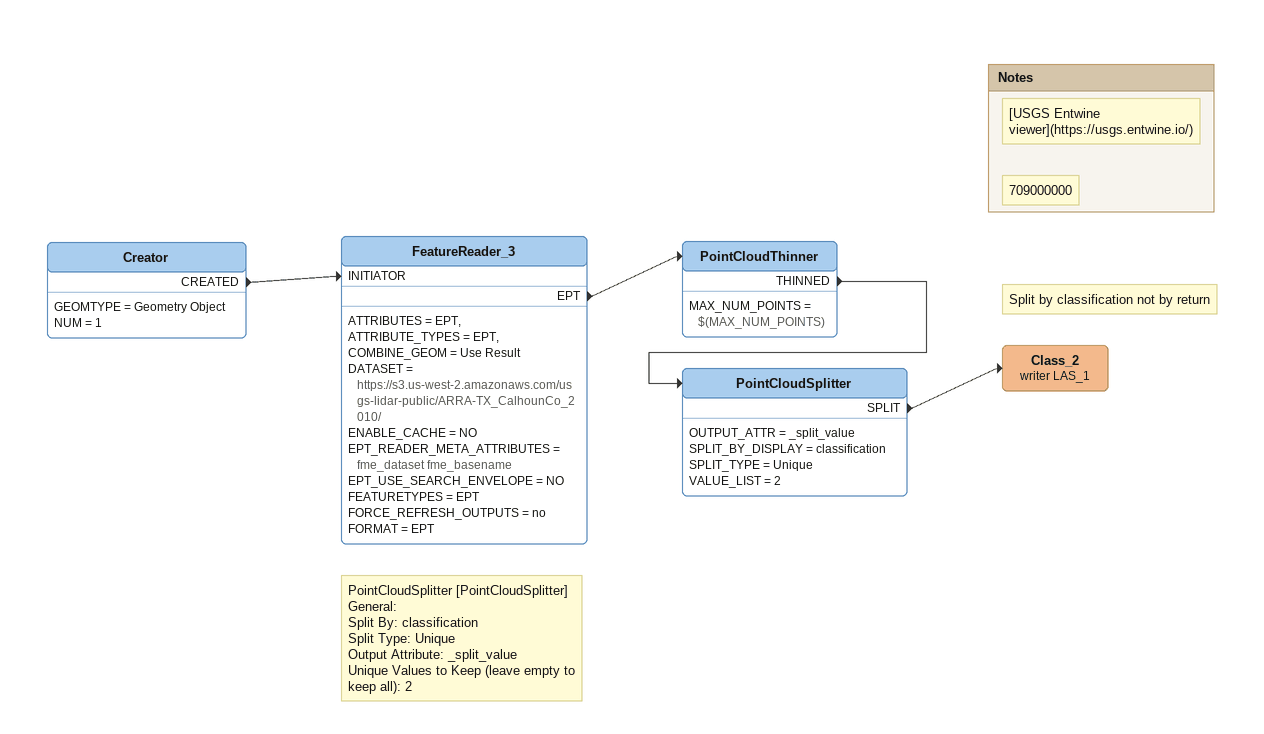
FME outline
Creator
    GEOMTYPE = Geometry Object
    NUM = 1
    CREATED -> FeatureReader_3 [INITIATOR]
FeatureReader_3
    ATTRIBUTES = EPT,
    ATTRIBUTE_TYPES = EPT,
    COMBINE_GEOM = Use Result
    DATASET = https://s3.us-west-2.amazonaws.com/usgs-lidar-public/ARRA-TX_CalhounCo_2010/
    ENABLE_CACHE = NO
    EPT_READER_META_ATTRIBUTES = fme_dataset fme_basename
    EPT_USE_SEARCH_ENVELOPE = NO
    FEATURETYPES = EPT
    FORCE_REFRESH_OUTPUTS = no
    FORMAT = EPT
    EPT -> PointCloudThinner
PointCloudThinner
    MAX_NUM_POINTS = $(MAX_NUM_POINTS)
    THINNED -> PointCloudSplitter
Note: PointCloudSplitter [PointCloudSplitter] / General: / Split By: classification / Split Type: Unique / Output Attribute: _split_value / Unique Values to Keep (leave empty to keep all): 2
Note: Split by classification not by return
PointCloudSplitter
    OUTPUT_ATTR = _split_value
    SPLIT_BY_DISPLAY = classification
    SPLIT_TYPE = Unique
    VALUE_LIST = 2
    SPLIT -> Class_2 (writer LAS_1)
Class_2 (writer LAS_1)

Bookmark: Notes
Note: [USGS Entwine viewer](https://usgs.entwine.io/)
Note: 709000000
